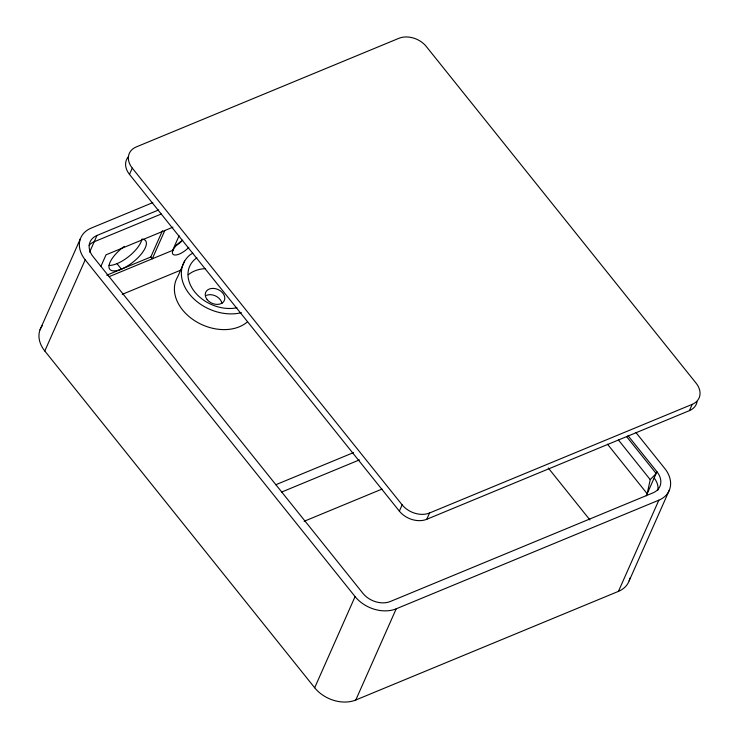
<?xml version="1.0" encoding="UTF-8"?>
<svg xmlns="http://www.w3.org/2000/svg" width="739" height="739" viewBox="0 0 739 739"><rect width="100%" height="100%" fill="white"/><g stroke="black" fill="none" stroke-linecap="round" stroke-linejoin="round"><path stroke-width="1.11" d="M626.57 436.573L656.158 473.487L650.228 479.639L647.179 493.735L607.495 444.213M40.035 329.779L80.449 238.595M629.924 578.046A30.539 22.521 23.9 0 1 618.451 591.357L355.792 699.999A30.539 22.521 23.9 0 1 314.675 687.769L44.802 351.007L85.207 259.823A30.539 22.521 23.9 0 1 91.128 228.129L152.807 202.625M89.567 252.221L96.994 235.455L158.673 209.941M129.473 174.376L132.263 168.086A20.359 15.011 23.9 0 1 136.207 146.959L398.866 38.317A20.359 15.011 23.9 0 1 426.274 46.474L696.147 383.227A20.359 15.011 23.9 0 1 692.203 404.362L689.413 410.644L426.763 519.286A20.359 15.011 23.9 0 1 399.356 511.129L129.473 174.376A20.359 15.011 23.9 0 1 128.318 156.844M100.91 266.363L106.019 254.835L172.954 227.15M106.712 275.222L150.811 256.978L162.423 230.78M164.815 230.513L152.28 258.807L150.811 256.978M172.612 250.401L179.115 235.723M184.639 261.089L177.674 276.811A42.252 31.149 23.9 0 0 194.283 320.449A42.252 31.149 23.9 0 0 246.974 322.25M314.675 687.769L355.08 596.585L85.207 259.823M399.356 511.129L402.136 504.839L132.263 168.086M426.763 519.286L429.553 512.995L692.203 404.362M355.792 699.999L396.206 608.816L658.855 500.174A30.539 22.521 23.9 0 0 664.777 468.489L635.909 432.472M646.255 495.832L656.934 471.731L628.067 435.714M618.451 591.357L658.855 500.174M629.129 580.9L669.534 489.717M192.851 253.144L190.062 254.807A42.252 31.149 23.9 0 0 190.93 295.868A42.252 31.149 23.9 0 0 241.367 312.68M161.204 214.033L94.204 241.745A20.359 15.011 23.9 0 0 89.096 245.339M109.224 276.617L172.981 250.244M122.286 294.325L180.935 270.068M275.749 484.756L353.519 452.591M281.614 492.072L359.385 459.907M304.145 521.281L381.998 489.079M618.478 440.019L650.228 479.639M548.283 467.981L589.898 519.914M117.011 263.647L121.408 269.144M697.071 401.776A20.359 15.011 23.9 0 1 689.413 410.644M429.553 512.995A20.359 15.011 23.9 0 1 402.136 504.839M44.802 351.007A30.539 22.521 23.9 0 1 42.428 325.483M396.206 608.816A30.539 22.521 23.9 0 1 355.08 596.585M96.994 235.455A20.359 15.011 23.9 0 0 93.049 256.581L362.923 593.343A20.359 15.011 23.9 0 0 390.34 601.491L652.99 492.858A20.359 15.011 23.9 0 0 656.934 471.731M654.144 478.013A20.359 15.011 23.9 0 1 657.849 490.271M141.934 239.094A22.909 8.896 -38.7 0 1 137.168 258.493A22.909 8.896 -38.7 0 1 110.139 269.68A22.909 8.896 -38.7 0 1 124.291 246.383M141.805 239.584A22.909 8.896 -38.7 0 1 128.457 256.747A22.909 8.896 -38.7 0 1 109.03 265.403M188.815 247.38A12.729 4.942 -38.7 0 1 172.889 254.198A12.729 4.942 -38.7 0 1 182.709 240.193M181.378 241.561A12.729 4.942 -38.7 0 1 176.085 245.413M188.288 274.732A35.38 26.087 23.9 0 1 205.544 268.608M236.96 307.766A35.38 26.087 23.9 0 1 194.754 291.942A35.38 26.087 23.9 0 1 196.897 257.772M206.375 295.36A10.18 7.51 23.9 0 1 221.968 303.526M207.188 299.637A10.18 7.51 23.9 0 0 224.028 301.106A10.18 7.51 23.9 0 0 213.867 288.432A10.18 7.51 23.9 0 0 207.188 299.637"/></g></svg>
